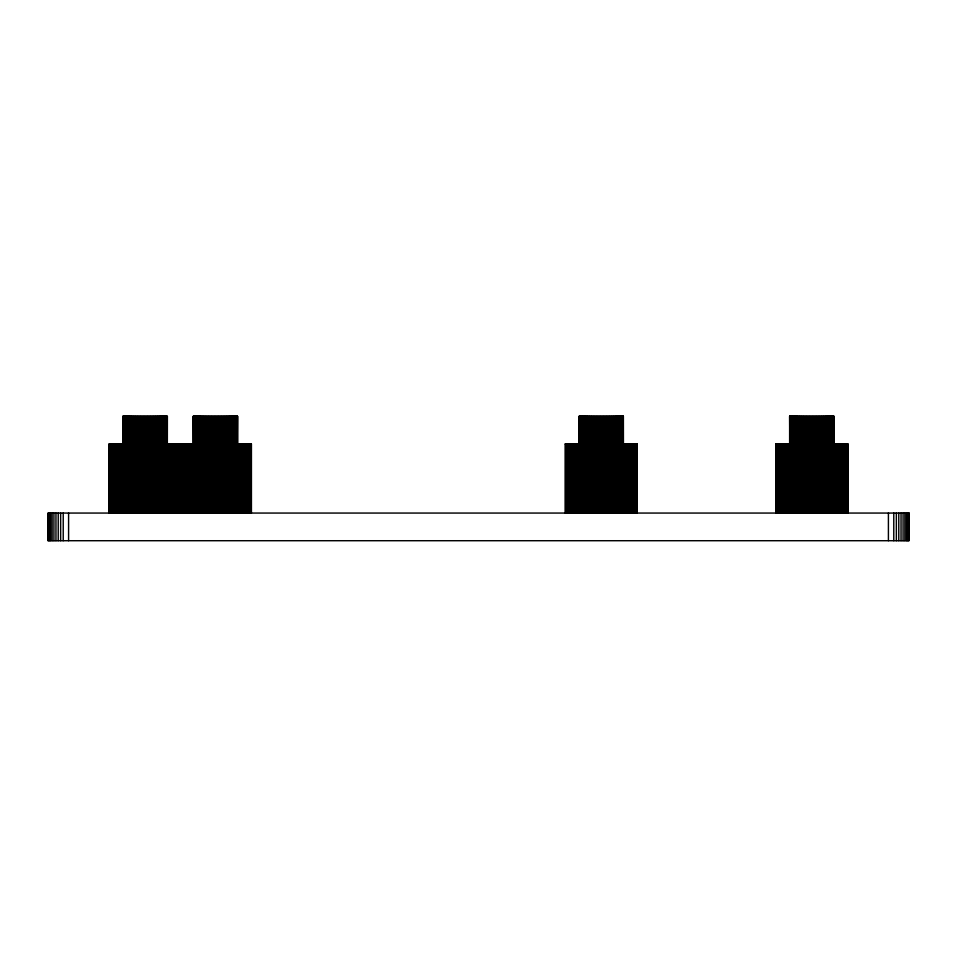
<?xml version="1.0" encoding="UTF-8"?>
<svg xmlns="http://www.w3.org/2000/svg" width="957" height="957" viewBox="0 0 957 957"><rect width="100%" height="100%" fill="white"/><g stroke="black" fill="none" stroke-linecap="round" stroke-linejoin="round"><path stroke-width="1.44" d="M122.939 443.94L122.939 416.283L167.391 416.283L167.224 513.06M237.599 443.94L237.599 416.283L193.158 416.283L193.17 513.06M789.633 513.06L789.621 416.283L834.061 416.283L833.918 443.94M109.134 513.06L109.134 443.94L251.428 443.94L251.428 513.06M565.18 443.94L637.266 443.94M775.792 443.94L847.89 443.94L847.89 513.06L847.854 443.94M908.444 513.06L908.444 540.717M907.571 513.06L907.571 540.717M906.375 513.06L906.375 540.717M904.867 513.06L904.867 540.717M903.073 513.06L903.073 540.717M901.039 513.06L901.039 540.717M898.779 513.06L898.779 540.717M896.35 513.06L896.35 540.717M893.778 513.06L893.778 540.717M888.407 513.06L888.407 540.717M847.651 443.94L847.603 513.06M847.28 443.94L847.28 513.06M847.029 443.94L847.029 513.06M846.73 443.94L846.73 513.06M846.395 443.94L846.395 513.06M846.024 443.94L846.024 513.06M845.605 443.94L845.605 513.06M845.151 443.94L845.151 513.06M844.648 443.94L844.648 513.06M844.11 443.94L844.11 513.06M843.536 443.94L843.536 513.06M842.926 443.94L842.926 513.06M842.268 443.94L842.268 513.06M841.586 443.94L841.586 513.06M840.856 443.94L840.856 513.06M840.102 443.94L840.102 513.06M839.313 443.94L839.313 513.06M838.488 443.94L838.488 513.06M837.626 443.94L837.626 513.06M836.741 443.94L836.741 513.06M835.82 443.94L835.82 513.06M834.875 443.94L834.875 513.06M833.81 416.283L833.894 513.06M833.691 416.283L833.535 443.94M833.356 416.283L833.356 443.94M833.14 416.283L833.14 443.94M832.913 416.283L832.889 513.06M832.662 416.283L832.662 443.94M832.375 416.283L832.375 443.94M832.064 416.283L832.064 443.94M831.741 416.283L831.872 513.06M831.382 416.283L831.382 443.94M830.999 416.283L830.999 443.94M830.82 443.94L830.82 513.06M830.604 416.283L830.604 443.94M830.174 416.283L830.174 443.94M829.731 416.283L829.743 513.06M829.264 416.283L829.264 443.94M828.774 416.283L828.642 513.06M828.26 416.283L828.26 443.94M827.733 416.283L827.733 443.94M827.53 443.94L827.53 513.06M827.183 416.283L827.183 443.94M826.621 416.283L826.621 443.94M826.393 443.94L826.393 513.06M826.035 416.283L826.035 443.94M825.436 416.283L825.436 443.94M825.245 443.94L825.245 513.06M824.814 416.283L824.814 443.94M824.18 416.283L824.18 443.94M824.085 443.94L824.085 513.06M823.534 416.283L823.534 443.94M822.876 416.283L822.9 513.06M822.207 416.283L822.207 443.94M821.704 443.94L821.704 513.06M821.513 416.283L821.513 443.94M820.819 416.283L820.819 443.94M820.496 443.94L820.496 513.06M820.101 416.283L820.101 443.94M819.383 416.283L819.383 443.94M819.276 443.94L819.276 513.06M818.654 416.283L818.654 443.94M818.056 443.94L818.056 513.06M817.924 416.283L817.924 443.94M817.17 416.283L817.17 443.94M816.811 443.94L816.811 513.06M816.429 416.283L816.429 443.94M815.663 416.283L815.579 513.06M814.909 416.283L814.909 443.94M814.335 443.94L814.335 513.06M814.144 416.283L814.144 443.94M813.378 416.283L813.378 443.94M813.079 443.94L813.079 513.06M812.601 416.283L812.601 443.94M811.835 416.283L811.835 513.06M811.058 416.283L811.058 443.94M810.579 443.94L810.579 513.06M810.28 416.283L810.28 443.94M809.514 416.283L809.514 443.94M809.323 443.94L809.323 513.06M808.737 416.283L808.737 443.94M808.067 443.94L808.067 513.06M807.971 416.283L807.971 443.94M807.218 416.283L807.218 443.94M806.811 443.94L806.811 513.06M806.452 416.283L806.452 443.94M805.71 416.283L805.71 443.94M805.567 443.94L805.567 513.06M804.969 416.283L804.969 443.94M804.227 416.283L804.335 513.06M803.509 416.283L803.509 443.94M803.114 443.94L803.114 513.06M802.791 416.283L802.791 443.94M802.086 416.283L802.086 443.94M801.894 443.94L801.894 513.06M801.392 416.283L801.392 443.94M800.722 416.283L800.686 513.06M800.052 416.283L800.052 443.94M799.502 443.94L799.502 513.06M799.406 416.283L799.406 443.94M798.772 416.283L798.772 443.94M798.329 443.94L798.329 513.06M798.15 416.283L798.15 443.94M797.54 416.283L797.54 443.94M797.169 443.94L797.169 513.06M796.954 416.283L796.954 443.94M796.391 416.283L796.391 443.94M795.841 416.283L796.033 513.06M795.315 416.283L795.315 443.94M794.908 443.94L794.908 513.06M794.8 416.283L794.8 443.94M794.31 416.283L794.31 443.94M793.843 416.283L793.808 513.06M793.401 416.283L793.401 443.94M792.982 416.283L792.982 443.94M792.731 443.94L792.731 513.06M792.575 416.283L792.575 443.94M792.205 416.283L792.205 443.94M791.858 416.283L791.858 443.94M791.666 443.94L791.666 513.06M791.523 416.283L791.523 443.94M791.224 416.283L791.224 443.94M790.949 416.283L790.949 443.94M790.685 416.283L790.685 443.94M790.458 416.283L790.638 513.06M790.267 416.283L790.267 443.94M790.087 416.283L790.087 443.94M789.932 416.283L789.932 443.94M789.657 416.283L789.824 443.94M788.652 443.94L788.652 513.06M787.707 443.94L787.707 513.06M786.786 443.94L786.786 513.06M785.9 443.94L785.9 513.06M785.039 443.94L785.039 513.06M784.214 443.94L784.214 513.06M783.424 443.94L783.424 513.06M782.659 443.94L782.659 513.06M781.941 443.94L781.941 513.06M781.259 443.94L781.259 513.06M780.601 443.94L780.601 513.06M779.991 443.94L779.991 513.06M779.429 443.94L779.429 513.06M778.89 443.94L778.89 513.06M778.4 443.94L778.4 513.06M777.945 443.94L777.945 513.06M777.539 443.94L777.539 513.06M777.168 443.94L777.168 513.06M776.845 443.94L776.845 513.06M776.546 443.94L776.558 513.06M776.318 443.94L776.318 513.06M776.115 443.94L776.115 513.06M775.971 513.06L775.971 443.94L775.78 513.06M637.159 443.94L637.218 513.06L636.979 443.94M636.872 443.94L636.872 513.06M636.656 443.94L636.656 513.06M636.405 443.94L636.405 513.06M636.118 443.94L636.118 513.06M635.783 443.94L635.783 513.06M635.4 443.94L635.4 513.06M634.981 443.94L634.981 513.06M634.527 443.94L634.527 513.06M634.036 443.94L634.036 513.06M633.498 443.94L633.498 513.06M632.912 443.94L632.912 513.06M632.302 443.94L632.302 513.06M631.656 443.94L631.656 513.06M630.962 443.94L630.962 513.06M630.244 443.94L630.244 513.06M629.479 443.94L629.479 513.06M628.689 443.94L628.689 513.06M627.864 443.94L627.864 513.06M627.002 443.94L627.002 513.06M626.117 443.94L626.117 513.06M625.196 443.94L625.196 513.06M624.251 443.94L624.251 513.06M623.426 443.94L623.378 416.283L578.997 416.283L579.009 513.06M623.294 416.283L623.282 513.06M623.163 416.283L623.067 443.94M622.851 416.283L622.911 443.94M622.672 416.283L622.732 443.94M622.529 416.283L622.529 443.94M622.289 416.283L622.277 513.06M622.038 416.283L622.038 443.94M621.751 416.283L621.751 443.94M621.452 416.283L621.452 443.94M621.249 443.94L621.249 513.06M621.117 416.283L621.117 443.94M620.758 416.283L620.758 443.94M620.387 416.283L620.196 513.06M619.98 416.283L619.98 443.94M619.562 416.283L619.562 443.94M619.107 416.283L619.119 513.06M618.641 416.283L618.641 443.94M618.15 416.283L618.031 513.06M617.648 416.283L617.648 443.94M617.121 416.283L617.121 443.94M616.918 443.94L616.918 513.06M616.571 416.283L616.571 443.94M615.997 416.283L615.997 443.94M615.782 443.94L615.782 513.06M615.423 416.283L615.423 443.94M614.813 416.283L614.813 443.94M614.633 443.94L614.633 513.06M614.203 416.283L614.203 443.94M613.569 416.283L613.461 513.06M612.923 416.283L612.923 443.94M612.253 416.283L612.277 513.06M611.583 416.283L611.583 443.94M611.08 443.94L611.08 513.06M610.889 416.283L610.889 443.94M610.195 416.283L610.195 443.94M609.872 443.94L609.872 513.06M609.489 416.283L609.489 443.94M608.76 416.283L608.652 513.06M608.042 416.283L608.042 443.94M607.432 443.94L607.432 513.06M607.3 416.283L607.3 443.94M606.559 416.283L606.559 443.94M606.2 443.94L606.2 513.06M605.805 416.283L605.805 443.94M605.051 416.283L604.956 513.06M604.286 416.283L604.286 443.94M603.711 443.94L603.711 513.06M603.52 416.283L603.52 443.94M602.754 416.283L602.754 443.94M602.467 443.94L602.467 513.06M601.989 416.283L601.989 443.94M601.211 416.283L601.211 513.06M600.434 416.283L600.434 443.94M599.955 443.94L599.955 513.06M599.668 416.283L599.668 443.94M598.891 416.283L598.891 443.94M598.699 443.94L598.699 513.06M598.125 416.283L598.125 443.94M597.359 416.283L597.443 513.06M596.594 416.283L596.594 443.94M596.199 443.94L596.199 513.06M595.84 416.283L595.84 443.94M595.087 416.283L595.087 443.94M594.955 443.94L594.955 513.06M594.345 416.283L594.345 443.94M593.723 443.94L593.723 513.06M593.615 416.283L593.615 443.94M592.885 416.283L592.885 443.94M592.491 443.94L592.491 513.06M592.168 416.283L592.168 443.94M591.474 416.283L591.27 513.06M590.78 416.283L590.78 443.94M590.098 416.283L590.074 513.06M589.428 416.283L589.428 443.94M588.878 513.06L588.782 416.283M588.148 416.283L588.148 443.94M587.706 443.94L587.706 513.06M587.526 416.283L587.526 443.94M586.928 416.283L586.928 443.94M586.545 443.94L586.545 513.06M586.342 416.283L586.342 443.94M585.768 416.283L585.768 443.94M585.409 443.94L585.409 513.06M585.217 416.283L585.217 443.94M584.691 416.283L584.691 443.94M584.189 416.283L584.284 513.06M583.698 416.283L583.698 443.94M583.232 416.283L583.184 513.06M582.789 416.283L582.789 443.94M582.358 416.283L582.358 443.94M582.107 443.94L582.107 513.06M581.964 416.283L581.964 443.94M581.581 416.283L581.581 443.94M581.234 416.283L581.234 443.94M581.055 443.94L581.055 513.06M580.899 416.283L580.899 443.94M580.6 416.283L580.6 443.94M580.325 416.283L580.325 443.94M580.074 416.283L580.026 513.06M579.846 416.283L579.846 443.94M579.643 416.283L579.643 443.94M579.463 416.283L579.32 443.94M579.2 416.283L579.2 443.94M578.04 443.94L578.04 513.06M577.083 443.94L577.083 513.06M576.162 443.94L576.162 513.06M575.277 443.94L575.277 513.06M574.415 443.94L574.415 513.06M573.59 443.94L573.59 513.06M572.8 443.94L572.8 513.06M572.047 443.94L572.047 513.06M571.317 443.94L571.317 513.06M570.635 443.94L570.635 513.06M569.989 443.94L569.989 513.06M569.379 443.94L569.379 513.06M568.805 443.94L568.805 513.06M568.279 443.94L568.279 513.06M567.776 443.94L567.776 513.06M567.334 443.94L567.334 513.06M566.915 443.94L566.915 513.06M566.556 443.94L566.556 513.06M566.221 443.94L566.221 513.06M565.946 443.94L565.934 513.06M565.707 443.94L565.695 513.06M565.503 443.94L565.503 513.06M565.348 443.94L565.348 513.06M251.272 443.94L251.189 513.06M251.021 443.94L251.021 513.06M250.818 443.94L250.818 513.06M250.567 443.94L250.567 513.06M250.279 443.94L250.279 513.06M249.944 443.94L249.944 513.06M249.562 443.94L249.562 513.06M249.143 443.94L249.143 513.06M248.688 443.94L248.688 513.06M248.186 443.94L248.186 513.06M247.648 443.94L247.648 513.06M247.073 443.94L247.073 513.06M246.463 443.94L246.463 513.06M245.805 443.94L245.805 513.06M245.124 443.94L245.124 513.06M244.394 443.94L244.394 513.06M243.64 443.94L243.64 513.06M242.851 443.94L242.851 513.06M242.025 443.94L242.025 513.06M241.164 443.94L241.164 513.06M240.279 443.94L240.279 513.06M239.358 443.94L239.358 513.06M238.413 443.94L238.413 513.06M237.527 416.283L237.432 513.06M237.36 416.283L237.228 443.94M237.013 416.283L237.073 443.94M236.893 416.283L236.893 443.94M236.678 416.283L236.678 443.94M236.451 416.283L236.427 513.06M236.2 416.283L236.2 443.94M235.912 416.283L235.912 443.94M235.601 416.283L235.601 443.94M235.41 443.94L235.41 513.06M235.278 416.283L235.278 443.94M234.92 416.283L234.92 443.94M234.537 416.283L234.537 443.94M234.357 443.94L234.357 513.06M234.142 416.283L234.142 443.94M233.711 416.283L233.711 443.94M233.269 416.283L233.281 513.06M232.802 416.283L232.802 443.94M232.312 416.283L232.312 443.94M232.192 443.94L232.192 513.06M231.797 416.283L231.797 443.94M231.271 416.283L231.271 443.94M231.068 443.94L231.068 513.06M230.721 416.283L230.721 443.94M230.159 416.283L230.159 443.94M229.943 443.94L229.943 513.06M229.572 416.283L229.572 443.94M228.974 416.283L228.974 443.94M228.783 443.94L228.783 513.06M228.352 416.283L228.352 443.94M227.718 416.283L227.622 513.06M227.072 416.283L227.072 443.94M226.438 513.06L226.414 416.283M225.744 416.283L225.744 443.94M225.242 443.94L225.242 513.06M225.051 416.283L225.051 443.94M224.357 416.283L224.357 443.94M224.034 443.94L224.034 513.06M223.639 416.283L223.639 443.94M222.921 416.283L222.921 443.94M222.814 443.94L222.814 513.06M222.191 416.283L222.191 443.94M221.462 416.283L221.593 513.06M220.708 416.283L220.708 443.94M220.349 443.94L220.349 513.06M219.966 416.283L219.966 443.94M219.201 416.283L219.117 513.06M218.447 416.283L218.447 443.94M217.873 443.94L217.873 513.06M217.682 416.283L217.682 443.94M216.916 416.283L216.916 443.94M216.617 443.94L216.617 513.06M216.138 416.283L216.138 443.94M215.373 416.283L215.373 513.06M214.595 416.283L214.595 443.94M214.117 443.94L214.117 513.06M213.818 416.283L213.818 443.94M213.052 416.283L213.052 443.94M212.861 443.94L212.861 513.06M212.275 416.283L212.275 443.94M211.509 416.283L211.605 513.06M210.755 416.283L210.755 443.94M210.349 443.94L210.349 513.06M209.99 416.283L209.99 443.94M209.248 416.283L209.116 513.06M208.506 416.283L208.506 443.94M207.765 416.283L207.872 513.06M207.047 416.283L207.047 443.94M206.652 443.94L206.652 513.06M206.329 416.283L206.329 443.94M205.623 416.283L205.623 443.94M205.432 443.94L205.432 513.06M204.93 416.283L204.93 443.94M204.26 416.283L204.224 513.06M203.59 416.283L203.59 443.94M202.944 416.283L203.04 513.06M202.31 416.283L202.31 443.94M201.867 443.94L201.867 513.06M201.688 416.283L201.688 443.94M201.078 416.283L201.078 443.94M200.707 443.94L200.707 513.06M200.492 416.283L200.492 443.94M199.929 416.283L199.929 443.94M199.57 443.94L199.57 513.06M199.379 416.283L199.379 443.94M198.853 416.283L198.853 443.94M198.338 416.283L198.446 513.06M197.848 416.283L197.848 443.94M197.381 416.283L197.345 513.06M196.939 416.283L196.939 443.94M196.52 416.283L196.52 443.94M196.113 416.283L196.269 513.06M195.742 416.283L195.742 443.94M195.395 416.283L195.395 443.94M195.204 443.94L195.204 513.06M195.061 416.283L195.061 443.94M194.761 416.283L194.761 443.94M194.486 416.283L194.486 443.94M194.223 416.283L194.175 513.06M193.996 416.283L193.996 443.94M193.793 416.283L193.804 443.94M193.625 416.283L193.613 443.94M193.35 416.283L193.47 443.94M192.19 443.94L192.19 513.06M191.244 443.94L191.244 513.06M190.323 443.94L190.323 513.06M189.438 443.94L189.438 513.06M188.577 443.94L188.577 513.06M187.751 443.94L187.751 513.06M186.962 443.94L186.962 513.06M186.196 443.94L186.196 513.06M185.479 443.94L185.479 513.06M184.797 443.94L184.797 513.06M184.139 443.94L184.139 513.06M183.529 443.94L183.529 513.06M182.966 443.94L182.966 513.06M182.428 443.94L182.428 513.06M181.938 443.94L181.938 513.06M181.483 443.94L181.483 513.06M181.22 443.94L181.16 513.06M181.076 443.94L181.112 513.06M180.933 443.94L180.825 513.06M180.753 443.94L180.61 513.06M180.538 443.94L180.538 513.06M180.359 443.94L180.359 513.06M180.072 443.94L180.072 513.06M179.737 443.94L179.737 513.06M179.354 443.94L179.354 513.06M178.935 443.94L178.935 513.06M178.48 443.94L178.48 513.06M177.978 443.94L177.978 513.06M177.44 443.94L177.44 513.06M176.866 443.94L176.866 513.06M176.255 443.94L176.255 513.06M175.598 443.94L175.598 513.06M174.916 443.94L174.916 513.06M174.186 443.94L174.186 513.06M173.432 443.94L173.432 513.06M172.643 443.94L172.643 513.06M171.817 443.94L171.817 513.06M170.956 443.94L170.956 513.06M170.071 443.94L170.071 513.06M169.15 443.94L169.15 513.06M168.205 443.94L168.205 513.06M167.104 416.283L167.02 443.94M166.865 416.283L166.865 443.94M166.685 416.283L166.685 443.94M166.482 416.283L166.482 443.94M166.243 416.283L166.231 513.06M165.992 416.283L165.992 443.94M165.705 416.283L165.705 443.94M165.394 416.283L165.394 443.94M165.071 416.283L165.202 513.06M164.712 416.283L164.712 443.94M164.329 416.283L164.329 443.94M164.149 443.94L164.149 513.06M163.934 416.283L163.934 443.94M163.503 416.283L163.503 443.94M163.061 416.283L163.073 513.06M162.594 416.283L162.594 443.94M162.104 416.283L162.104 443.94M161.984 443.94L161.984 513.06M161.601 416.283L161.601 443.94M161.063 416.283L161.063 443.94M160.86 443.94L160.86 513.06M160.525 416.283L160.525 443.94M159.951 416.283L159.951 443.94M159.735 443.94L159.735 513.06M159.364 416.283L159.364 443.94M158.766 416.283L158.766 443.94M158.575 443.94L158.575 513.06M158.156 416.283L158.156 443.94M157.522 416.283L157.415 513.06M156.864 416.283L156.864 443.94M156.206 416.283L156.23 513.06M155.536 416.283L155.536 443.94M154.843 416.283L155.034 513.06M154.149 416.283L154.149 443.94M153.826 443.94L153.826 513.06M153.431 416.283L153.431 443.94M152.713 416.283L152.606 513.06M151.984 416.283L151.984 443.94M151.385 443.94L151.385 513.06M151.254 416.283L151.254 443.94M150.5 416.283L150.5 443.94M150.153 443.94L150.153 513.06M149.759 416.283L149.759 443.94M148.993 416.283L148.909 513.06M148.239 416.283L148.239 443.94M147.474 416.283L147.665 513.06M146.708 416.283L146.708 443.94M146.421 443.94L146.421 513.06M145.931 416.283L145.931 443.94M145.165 416.283L145.165 513.06M144.387 416.283L144.387 443.94M143.909 443.94L143.909 513.06M143.61 416.283L143.61 443.94M142.844 416.283L142.844 443.94M142.653 443.94L142.653 513.06M142.067 416.283L142.067 443.94M141.301 416.283L141.397 513.06M140.547 416.283L140.547 443.94M140.153 443.94L140.153 513.06M139.782 416.283L139.782 443.94M139.04 416.283L138.909 513.06M138.298 416.283L138.298 443.94M137.557 416.283L137.664 513.06M136.839 416.283L136.839 443.94M136.444 443.94L136.444 513.06M136.121 416.283L136.121 443.94M135.416 416.283L135.416 443.94M135.224 443.94L135.224 513.06M134.734 416.283L134.734 443.94M134.052 416.283L134.028 513.06M133.382 416.283L133.382 443.94M132.736 416.283L132.832 513.06M132.102 416.283L132.102 443.94M131.659 443.94L131.659 513.06M131.48 416.283L131.48 443.94M130.87 416.283L130.87 443.94M130.499 443.94L130.499 513.06M130.296 416.283L130.296 443.94M129.721 416.283L129.721 443.94M129.362 443.94L129.362 513.06M129.171 416.283L129.171 443.94M128.645 416.283L128.645 443.94M128.13 416.283L128.238 513.06M127.652 416.283L127.652 443.94M127.185 416.283L127.137 513.06M126.731 416.283L126.731 443.94M126.312 416.283L126.312 443.94M126.061 443.94L126.061 513.06M125.917 416.283L125.917 443.94M125.534 416.283L125.534 443.94M125.188 416.283L125.188 443.94M124.996 443.94L124.996 513.06M124.853 416.283L124.853 443.94M124.554 416.283L124.554 443.94M124.278 416.283L124.278 443.94M124.027 416.283L123.967 513.06M123.8 416.283L123.8 443.94M123.597 416.283L123.597 443.94M123.417 416.283L123.417 443.94M123.154 416.283L123.274 443.94M122.951 416.283L122.963 513.06M121.982 443.94L121.982 513.06M121.037 443.94L121.037 513.06M120.115 443.94L120.115 513.06M119.23 443.94L119.23 513.06M118.369 443.94L118.369 513.06M117.544 443.94L117.544 513.06M116.754 443.94L116.754 513.06M115.988 443.94L115.988 513.06M115.271 443.94L115.271 513.06M114.589 443.94L114.589 513.06M113.943 443.94L113.943 513.06M113.333 443.94L113.333 513.06M112.759 443.94L112.759 513.06M112.22 443.94L112.22 513.06M111.73 443.94L111.73 513.06M111.287 443.94L111.287 513.06M110.868 443.94L110.868 513.06M110.498 443.94L110.498 513.06M110.175 443.94L110.175 513.06M109.899 443.94L109.899 513.06M109.66 443.94L109.66 513.06M109.457 443.94L109.457 513.06M109.194 443.94L109.301 513.06M68.593 513.06L68.593 540.717M63.222 513.06L63.222 540.717M60.65 513.06L60.65 540.717M58.221 513.06L58.221 540.717M55.961 513.06L55.961 540.717M53.927 513.06L53.927 540.717M52.133 513.06L52.133 540.717M50.625 513.06L50.625 540.717M49.429 513.06L49.429 540.717M48.556 513.06L48.556 540.717M909.15 513.06L47.85 513.06L47.85 540.717L909.15 540.717L909.15 513.06"/></g></svg>
